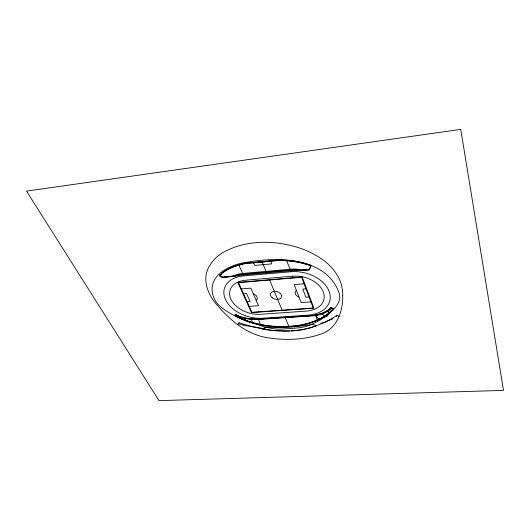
<?xml version="1.0" encoding="UTF-8"?>
<svg xmlns="http://www.w3.org/2000/svg" width="530" height="530" viewBox="0 0 530 530"><rect width="100%" height="100%" fill="white"/><g stroke="black" fill="none" stroke-linecap="round" stroke-linejoin="round"><path stroke-width="0.79" d="M288.731 326.719A75.18 52.238 16.3 0 1 260.614 324.903L257.461 324.234A74.22 51.516 16.4 0 1 252.306 322.949A58.704 40.161 16.3 0 1 245.151 320.637L245.377 318.073L239.904 316.543L235.79 314.648L235.188 314.992M336.735 317.013L337.067 315.284L339.24 316.543M315.264 315.131L312.17 315.589L315.456 315.118L317.41 320.305L314.628 321.445A75.287 52.41 16 0 1 288.996 326.705M251.949 318.901A35.377 23.777 16.9 0 0 258.223 319.179L258.256 319.06A32.489 10.302 6.3 0 1 251.949 318.901L245.377 318.073L245.45 318.643M312.144 324.261L319.325 320.524A115.865 81.62 18.8 0 0 328.911 313.74C333.33 309.931 338.014 305.605 339.458 299.728A27.11 18.643 12.7 0 0 339.564 294.422C329.11 260.786 286.584 256.918 256.831 260.773A124.033 79.043 13.1 0 0 248.325 262.039C229.179 264.132 203.394 277.124 214.922 300.06A24.353 16.205 17.6 0 0 217.737 304.041C230.497 316.595 248.795 321.637 265.344 327.103A155.436 115.136 19.4 0 0 312.15 324.281L316.45 325.665L310.527 327.851L302.683 329.68L294.528 330.7L285.074 331.151L275.209 330.7L261.899 328.839L251.969 326.639L239.063 322.796L238.699 323.982L243.641 325.022M245.151 320.63L235.353 316.105L234.816 315.807L235.048 315.072M311.004 265.497L309.288 269.459L303.379 269.975L296.634 269.121A33.662 23.082 13.6 0 0 290.314 269.22L242.919 273.42A32.939 22.108 16.6 0 0 237.261 274.374L232.054 276.229L222.481 277.077L219.606 275.202L221.619 273.5M310.944 265.735L309.175 269.936L296.456 270.691A32.204 22.068 13.6 0 0 290.612 270.79L243.244 274.957A31.515 21.14 16.6 0 0 237.996 275.819L222.322 277.541L219.446 275.66L221.46 273.964M239.202 318.086L239.904 316.543L239.6 317.019M237.785 324.718L239.063 322.796M234.816 315.807L235.79 314.648M318.994 319.597L315.602 315.098L316.006 314.986A35.053 24.108 13.6 0 0 320.405 313.8L326.911 310.878L330.627 307.824L333.065 309.036A57.876 39.916 15 0 1 329.541 312.832L324.711 316.496A65.468 45.381 15.4 0 1 318.987 319.59L317.41 320.305M221.54 273.732L219.526 275.428L222.401 277.309L233.889 276.302L237.546 275.116A32.224 21.624 16.6 0 1 243.078 274.189L290.466 270.002A32.933 22.578 13.6 0 1 296.648 269.909L301.252 270.393L309.228 269.697M326.725 314.714L321.915 317.709L315.661 320.604A75.83 52.848 16.1 0 1 288.843 326.268M337.067 315.284C323.479 324.334 307.539 329.965 291.215 330.932M333.032 318.696L325.99 321.65M323.485 322.571L320.968 323.426M320.405 313.8L316.006 314.986M221.321 273.864A62.381 41.572 15.3 0 1 238.904 265.146L244.747 263.642L279.356 260.416L286.763 260.793A62.732 42.215 14 0 1 310.938 265.861M303.988 269.849L299.602 270.697M288.79 326.135C273.692 327.467 258.329 324.989 244.151 319.729A54.968 37.498 16.3 0 1 234.969 315.337L235.32 314.919C242.501 318.755 250.803 319.723 258.839 319.424L315.926 315.635A2.1 1.405 12.4 0 0 316.41 315.555L322.79 313.839L328.077 311.196L331.999 307.976L333.158 308.559A55.239 38.087 14.8 0 1 326.758 314.734M288.737 326.367C273.626 327.699 258.262 325.228 244.078 319.961A54.987 37.498 16.3 0 1 234.896 315.569L235.558 314.78C242.588 318.543 250.723 319.471 258.594 319.179M241.349 288.89L250.783 288.121L258.541 305.711L249.266 306.386M304.087 283.782L294.176 284.59L301.173 302.603L310.905 301.895M243.555 293.772L246.536 293.534L250.081 301.431L247.126 301.656M305.989 288.837L302.835 289.089L305.936 297.231L309.063 296.999M293.786 328.322L300.04 327.686A47.938 32.602 14.8 0 0 312.13 324.247M312.197 315.469L258.468 319.053L258.951 319.537M258.223 319.179L315.695 315.377A1.378 0.921 12.4 0 0 316.006 315.323L322.32 313.621L327.494 311.037L331.31 307.904L333.112 308.798A55.259 38.087 14.8 0 1 326.705 314.972L321.862 317.947L315.608 320.842A75.85 52.848 16.1 0 1 288.784 326.506M293.037 328.368L280.006 329.176A37.146 24.897 15.3 0 1 273.063 328.66L265.344 327.103L262.416 329.057A80.129 55.643 16.2 0 0 273.434 330.64L289.459 331.018M288.936 326.593L285.127 317.39M235.353 276.329L231.497 276.216M265.391 328.845L246.278 325.579M330.627 307.824L332.264 308.01M328.342 311.269L326.911 310.878L329.541 312.826M323.015 313.939L321.856 313.409L324.711 316.496M315.602 315.098L316.894 315.827M251.929 319.51L251.531 318.894L252.306 322.949M238.904 265.146L243.244 274.957L242.912 273.401M262.165 262.019L266.663 272.897L266.351 271.347M269.624 280.026L282.132 310.176M286.763 260.793L290.612 270.79L290.314 269.207M258.435 319.166L260.614 324.903M298.9 297.032A5.757 3.948 13.6 0 1 296.422 290.374M253.274 293.772A5.625 3.77 16.7 0 1 256.235 300.258M243.787 325.334A77.95 8.023 12.4 0 1 246.337 325.87M326.321 321.829A94.771 44.142 5 0 1 323.817 322.763M327.957 315.668A144.531 40.777 -7.8 0 1 324.287 317.178M221.368 273.613A63.116 42.062 15.3 0 1 240.136 264.602L244.82 263.41L279.423 260.177L284.901 260.422A63.746 42.877 14 0 1 311.011 265.59M221.454 273.381A63.096 42.062 15.3 0 1 240.216 264.371L244.893 263.178L279.489 259.945L284.968 260.184A63.733 42.877 14 0 1 311.07 265.351M342.718 295.329C343.142 310.421 337.451 328.096 321.975 333.688C304.359 340.161 284.829 340.565 266.451 337.577C247.02 334.132 231.053 321.048 218.426 306.552C208.144 295.866 200.771 278.714 210.052 265.079A67.82 46.103 15.5 0 1 215.021 258.733L216.525 257.282A65.475 44.54 15.7 0 1 221.606 253.314C245.648 239.023 276.435 239.792 302.193 248.908A67.257 45.938 15 0 1 315.323 255.062C330.223 262.953 343.188 277.601 342.718 295.329M460.742 129.373L26.5 191.111L159 400.627L503.5 390.398L460.742 129.373M270.863 261.164L253.472 262.781L254.817 265.431L271.744 263.874L270.863 261.164M290.99 271.751L243.654 275.892A30.25 20.286 16.6 0 0 225.369 299.192A30.25 20.286 16.6 0 0 262.41 318.225L307.771 315.191A30.912 21.18 13.6 0 0 329.044 291.182A30.912 21.18 13.6 0 0 290.99 271.751M292.706 276.196L245.569 280.218A24.334 16.324 16.6 0 0 230.802 298.966A24.334 16.324 16.6 0 0 260.661 314.27L306.207 311.136A24.87 17.04 13.6 0 0 323.26 291.831A24.87 17.04 13.6 0 0 292.706 276.196M302.18 276.945L237.771 282.397L251.472 312.614L313.945 308.248L302.18 276.945M301.649 277.316L238.526 282.656L251.935 312.289L313.203 308.003L301.649 277.316M272.221 297.8A5.777 3.922 15.2 0 0 281.549 296.946A5.777 3.922 15.2 0 0 274.215 291.301A5.777 3.922 15.2 0 0 272.221 297.8"/></g></svg>
